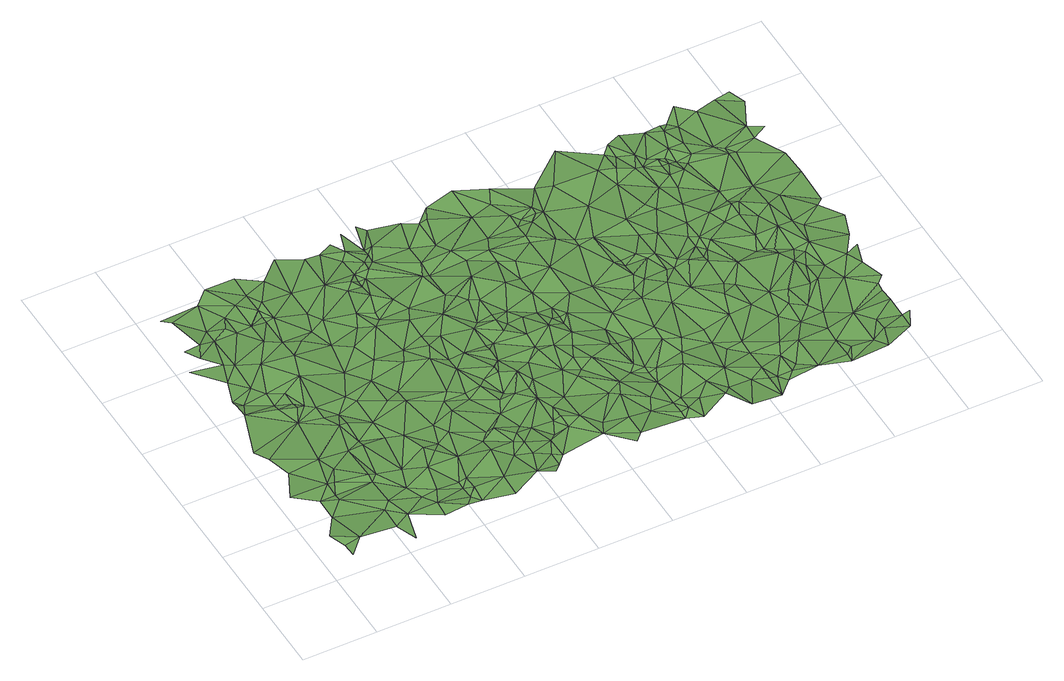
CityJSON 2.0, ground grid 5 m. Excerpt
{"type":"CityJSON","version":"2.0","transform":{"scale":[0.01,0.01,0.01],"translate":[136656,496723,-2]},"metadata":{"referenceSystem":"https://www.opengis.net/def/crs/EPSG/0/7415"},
"CityObjects":{
"plantcover1":{"type":"PlantCover","attributes":{"3df_class":"Forest","bgt_fysiekvoorkomen":"grasland agrarisch","bgt_status":"bestaand","identificatienamespace":"NL.IMGeo","begroeidterreindeeloptalud":"false","relatievehoogteligging":0,"aantal_punten":0},"geometry":[{"type":"MultiSurface","lod":"1","boundaries":[[[0,1,2]],[[3,0,2]],[[3,2,4]],[[5,6,7]],[[7,4,8]],[[9,6,5]],[[2,10,4]],[[11,7,8]],[[5,7,11]],[[4,10,8]],[[12,9,13]],[[14,10,2]],[[9,5,13]],[[5,11,15]],[[12,16,17]],[[11,8,18]],[[5,15,19]],[[10,20,8]],[[21,17,16]],[[19,13,5]],[[18,15,11]],[[22,14,23]],[[12,13,16]],[[14,22,10]],[[21,24,25]],[[18,8,20]],[[24,26,25]],[[15,27,19]],[[22,20,10]],[[21,28,24]],[[15,18,27]],[[29,13,19]],[[26,24,30]],[[31,21,16]],[[28,21,31]],[[26,30,32]],[[32,33,34]],[[35,20,22]],[[27,29,19]],[[20,36,18]],[[37,24,28]],[[38,27,18]],[[30,24,37]],[[39,40,41]],[[13,42,16]],[[29,27,38]],[[36,38,18]],[[35,36,20]],[[42,13,29]],[[43,32,30]],[[44,22,45]],[[43,33,32]],[[46,31,16]],[[35,22,44]],[[47,28,31]],[[31,46,47]],[[33,48,41]],[[28,49,37]],[[39,41,48]],[[50,46,16]],[[38,51,29]],[[49,28,47]],[[38,36,52]],[[37,53,30]],[[43,48,33]],[[16,42,54]],[[16,55,50]],[[16,54,55]],[[50,47,46]],[[53,43,30]],[[39,56,57]],[[51,38,52]],[[58,36,35]],[[50,49,47]],[[59,29,51]],[[59,42,29]],[[35,44,58]],[[44,45,60]],[[39,48,56]],[[61,57,62]],[[63,37,49]],[[64,52,36]],[[42,59,65]],[[54,42,66]],[[36,58,64]],[[55,54,66]],[[48,43,67]],[[57,56,62]],[[63,53,37]],[[63,49,50]],[[42,65,66]],[[52,68,51]],[[69,58,44]],[[63,50,55]],[[59,51,68]],[[44,60,70]],[[56,48,71]],[[53,72,43]],[[44,70,69]],[[65,59,73]],[[48,67,71]],[[67,43,72]],[[66,74,55]],[[65,73,66]],[[68,73,59]],[[64,58,75]],[[71,76,56]],[[75,58,69]],[[60,77,70]],[[62,56,76]],[[78,68,52]],[[52,64,79]],[[55,74,63]],[[53,63,80]],[[78,52,79]],[[76,71,67]],[[70,81,69]],[[70,77,81]],[[66,73,82]],[[66,82,74]],[[73,68,78]],[[83,72,53]],[[75,69,84]],[[81,84,69]],[[76,67,85]],[[83,53,80]],[[67,72,85]],[[79,64,86]],[[87,62,76]],[[88,64,75]],[[89,62,87]],[[90,63,74]],[[88,86,64]],[[88,75,84]],[[87,76,85]],[[91,81,77]],[[63,90,80]],[[92,78,79]],[[73,93,82]],[[94,85,72]],[[81,91,84]],[[92,79,86]],[[72,83,94]],[[78,95,73]],[[82,96,74]],[[83,80,97]],[[77,98,91]],[[92,86,88]],[[85,99,87]],[[85,94,100]],[[78,92,101]],[[99,85,100]],[[73,95,93]],[[89,87,102]],[[74,96,90]],[[82,93,96]],[[103,94,83]],[[104,88,84]],[[101,95,78]],[[80,90,105]],[[92,88,106]],[[102,87,99]],[[105,97,80]],[[94,103,100]],[[84,91,104]],[[99,100,103]],[[83,97,107]],[[102,108,89]],[[103,83,107]],[[101,92,106]],[[103,109,99]],[[102,99,109]],[[93,110,96]],[[110,93,95]],[[91,98,111]],[[112,106,88]],[[97,105,107]],[[96,113,90]],[[104,112,88]],[[114,105,90]],[[109,115,102]],[[106,116,101]],[[107,117,103]],[[108,102,115]],[[109,103,118]],[[101,119,95]],[[104,91,120]],[[114,90,113]],[[111,120,91]],[[107,105,121]],[[110,122,96]],[[106,112,123]],[[110,95,124]],[[118,103,117]],[[101,116,119]],[[116,106,123]],[[109,118,115]],[[117,107,121]],[[122,113,96]],[[125,112,104]],[[119,124,95]],[[126,105,114]],[[120,125,104]],[[126,121,105]],[[123,112,127]],[[111,128,120]],[[125,127,112]],[[114,113,129]],[[125,120,130]],[[116,131,119]],[[128,130,120]],[[132,111,133]],[[134,110,124]],[[122,110,134]],[[123,135,116]],[[136,128,111]],[[118,137,115]],[[117,121,138]],[[139,113,122]],[[118,117,138]],[[140,127,125]],[[132,136,111]],[[129,126,114]],[[135,123,127]],[[124,119,141]],[[126,142,121]],[[130,140,125]],[[139,129,113]],[[135,131,116]],[[119,131,141]],[[143,127,140]],[[130,128,144]],[[135,127,143]],[[130,145,140]],[[136,144,128]],[[146,136,132]],[[139,122,134]],[[147,121,142]],[[126,129,142]],[[124,141,148]],[[149,137,118]],[[147,138,121]],[[140,145,143]],[[144,145,130]],[[138,149,118]],[[124,148,134]],[[141,131,150]],[[144,136,146]],[[151,131,135]],[[152,142,129]],[[151,150,131]],[[139,134,153]],[[141,150,148]],[[154,142,152]],[[155,129,139]],[[145,144,156]],[[139,153,157]],[[134,148,158]],[[159,142,154]],[[152,129,155]],[[143,160,135]],[[153,134,158]],[[146,161,144]],[[162,151,135]],[[142,159,147]],[[145,160,143]],[[163,148,150]],[[164,150,151]],[[157,155,139]],[[147,165,138]],[[156,166,145]],[[149,138,167]],[[164,163,150]],[[156,144,161]],[[168,154,152]],[[164,151,162]],[[148,169,158]],[[160,162,135]],[[170,138,165]],[[171,153,158]],[[171,157,153]],[[148,163,172]],[[166,160,145]],[[173,165,147]],[[159,173,147]],[[159,154,168]],[[161,166,156]],[[152,155,174]],[[163,164,175]],[[146,176,161]],[[167,138,177]],[[170,177,138]],[[169,148,172]],[[171,158,169]],[[168,152,174]],[[178,165,173]],[[170,165,178]],[[163,175,172]],[[179,166,161]],[[180,173,159]],[[164,162,181]],[[180,159,168]],[[180,178,173]],[[155,157,182]],[[166,179,183]],[[175,164,181]],[[162,160,184]],[[183,160,166]],[[180,170,178]],[[171,182,157]],[[161,185,179]],[[162,184,181]],[[169,172,186]],[[172,175,186]],[[182,174,155]],[[185,183,179]],[[187,167,177]],[[188,170,180]],[[169,189,171]],[[161,176,185]],[[190,177,170]],[[160,191,184]],[[167,187,192]],[[193,169,186]],[[186,175,181]],[[194,160,183]],[[170,188,190]],[[193,195,169]],[[191,181,184]],[[190,187,177]],[[191,160,194]],[[194,183,185]],[[189,169,195]],[[182,171,189]],[[196,168,174]],[[185,176,197]],[[180,168,196]],[[188,198,190]],[[199,193,186]],[[181,200,186]],[[190,201,187]],[[191,200,181]],[[195,193,199]],[[180,196,188]],[[202,174,182]],[[190,198,201]],[[201,203,187]],[[189,195,199]],[[203,204,187]],[[205,206,176]],[[197,176,207]],[[189,208,182]],[[188,196,198]],[[194,209,191]],[[210,201,198]],[[199,186,211]],[[196,174,202]],[[194,185,212]],[[210,203,201]],[[185,197,212]],[[211,186,200]],[[200,191,209]],[[207,176,206]],[[189,199,213]],[[208,214,182]],[[182,215,202]],[[189,216,208]],[[203,210,217]],[[209,194,218]],[[216,189,213]],[[215,182,214]],[[198,219,210]],[[198,196,220]],[[209,221,200]],[[203,217,222]],[[199,223,213]],[[194,212,218]],[[221,211,200]],[[224,197,207]],[[211,223,199]],[[208,216,225]],[[196,202,226]],[[224,212,197]],[[220,219,198]],[[208,225,227]],[[214,208,227]],[[216,213,228]],[[207,206,229]],[[220,196,226]],[[213,223,228]],[[209,218,230]],[[209,231,221]],[[211,221,231]],[[232,202,215]],[[233,225,216]],[[210,234,217]],[[226,202,232]],[[216,228,233]],[[230,235,209]],[[224,207,229]],[[231,209,235]],[[215,214,232]],[[227,225,233]],[[234,210,219]],[[228,223,236]],[[237,218,212]],[[230,218,237]],[[211,238,223]],[[232,214,227]],[[239,229,206]],[[228,236,233]],[[237,212,224]],[[211,231,238]],[[240,220,226]],[[230,241,235]],[[242,219,220]],[[236,223,238]],[[235,243,231]],[[244,224,229]],[[241,230,237]],[[244,237,224]],[[245,226,232]],[[227,233,246]],[[243,235,241]],[[236,247,233]],[[232,227,246]],[[240,242,220]],[[240,226,245]],[[231,243,248]],[[248,238,231]],[[247,236,238]],[[234,219,249]],[[250,229,239]],[[251,244,229]],[[249,219,242]],[[252,241,237]],[[250,251,229]],[[233,247,253]],[[247,238,254]],[[255,237,244]],[[243,241,256]],[[246,233,253]],[[254,238,257]],[[238,248,257]],[[258,250,239]],[[252,237,255]],[[243,256,248]],[[259,241,252]],[[251,255,244]],[[258,251,250]],[[260,245,232]],[[261,258,239]],[[254,262,247]],[[260,232,246]],[[263,249,242]],[[264,254,257]],[[241,259,256]],[[265,251,258]],[[262,254,264]],[[253,247,262]],[[266,257,248]],[[251,265,255]],[[240,245,267]],[[266,264,257]],[[252,255,268]],[[269,246,253]],[[270,259,252]],[[262,264,266]],[[261,271,258]],[[270,252,268]],[[265,258,271]],[[272,242,240]],[[273,249,263]],[[246,269,260]],[[248,256,274]],[[248,274,266]],[[245,260,267]],[[256,259,275]],[[255,276,268]],[[272,263,242]],[[276,270,268]],[[277,240,267]],[[278,253,262]],[[266,278,262]],[[256,275,274]],[[265,279,255]],[[270,280,259]],[[260,269,281]],[[280,275,259]],[[261,282,271]],[[271,283,265]],[[260,281,267]],[[253,284,269]],[[279,276,255]],[[272,240,277]],[[272,273,263]],[[275,280,274]],[[274,285,266]],[[265,283,279]],[[253,278,284]],[[286,270,276]],[[269,284,281]],[[266,285,278]],[[282,283,271]],[[286,280,270]],[[285,274,280]],[[281,287,267]],[[288,277,267]],[[279,289,276]],[[290,273,272]],[[276,289,286]],[[291,283,282]],[[287,281,284]],[[292,284,278]],[[293,285,280]],[[285,292,278]],[[267,287,288]],[[294,291,282]],[[293,280,286]],[[277,295,272]],[[283,296,279]],[[283,291,296]],[[288,297,277]],[[289,279,296]],[[298,290,272]],[[297,295,277]],[[285,299,292]],[[300,286,289]],[[294,301,291]],[[293,286,300]],[[295,298,272]],[[293,302,285]],[[287,284,303]],[[285,302,299]],[[301,296,291]],[[292,304,284]],[[287,303,288]],[[299,305,292]],[[306,301,294]],[[298,307,290]],[[289,296,308]],[[309,297,288]],[[300,289,308]],[[310,295,297]],[[284,304,303]],[[303,309,288]],[[311,293,300]],[[309,310,297]],[[302,305,299]],[[295,312,298]],[[293,311,302]],[[296,301,313]],[[314,292,305]],[[310,312,295]],[[308,296,315]],[[316,304,292]],[[300,308,317]],[[318,301,306]],[[312,307,298]],[[309,319,310]],[[316,292,314]],[[311,300,317]],[[315,296,320]],[[313,301,318]],[[313,320,296]],[[303,321,309]],[[319,312,310]],[[322,305,302]],[[303,304,323]],[[324,318,306]],[[319,309,321]],[[323,321,303]],[[313,318,324]],[[322,314,305]],[[325,324,306]],[[315,326,308]],[[321,312,319]],[[327,302,311]],[[323,304,328]],[[316,314,329]],[[302,327,322]],[[316,328,304]],[[312,330,307]],[[315,320,326]],[[316,329,331]],[[317,308,332]],[[328,316,331]],[[333,313,324]],[[321,330,312]],[[334,324,325]],[[311,317,332]],[[313,333,320]],[[332,308,326]],[[329,314,335]],[[335,314,322]],[[331,329,336]],[[321,323,337]],[[328,331,336]],[[333,324,334]],[[311,338,327]],[[323,328,337]],[[320,339,326]],[[327,340,322]],[[336,329,335]],[[338,311,332]],[[321,341,330]],[[334,325,342]],[[340,335,322]],[[320,333,339]],[[333,334,343]],[[337,341,321]],[[328,336,344]],[[345,327,338]],[[343,334,342]],[[345,340,327]],[[336,335,346]],[[347,332,326]],[[335,340,346]],[[343,348,333]],[[349,338,332]],[[328,350,337]],[[345,346,340]],[[344,336,346]],[[339,351,326]],[[328,344,350]],[[333,348,339]],[[348,343,342]],[[352,345,338]],[[345,353,346]],[[347,326,351]],[[341,354,330]],[[347,349,332]],[[338,349,355]],[[353,345,352]],[[356,344,346]],[[356,346,353]],[[338,357,352]],[[357,338,355]],[[341,337,358]],[[344,356,350]],[[348,359,339]],[[360,349,347]],[[360,355,349]],[[342,361,348]],[[359,351,339]],[[352,362,353]],[[363,337,350]],[[364,365,342]],[[342,365,361]],[[353,366,356]],[[341,358,354]],[[357,367,352]],[[368,347,351]],[[368,360,347]],[[367,362,352]],[[356,369,350]],[[353,362,366]],[[358,337,363]],[[359,348,370]],[[371,355,360]],[[361,370,348]],[[371,357,355]],[[357,372,367]],[[359,373,351]],[[350,374,363]],[[364,375,365]],[[369,374,350]],[[351,373,368]],[[367,372,362]],[[365,375,361]],[[371,360,368]],[[356,366,376]],[[371,372,357]],[[376,369,356]],[[362,377,366]],[[362,372,377]],[[373,359,378]],[[359,370,379]],[[380,375,364]],[[368,373,381]],[[372,382,377]],[[366,377,376]],[[372,371,382]],[[354,358,383]],[[375,380,361]],[[384,358,363]],[[378,359,379]],[[381,373,378]],[[385,363,374]],[[369,385,374]],[[361,386,370]],[[387,380,364]],[[358,384,383]],[[376,388,369]],[[389,382,371]],[[390,371,368]],[[384,363,391]],[[377,392,376]],[[382,393,377]],[[386,379,370]],[[380,386,361]],[[394,368,381]],[[385,369,388]],[[385,391,363]],[[378,395,381]],[[383,384,396]],[[392,388,376]],[[391,396,384]],[[397,378,379]],[[377,393,392]],[[371,390,389]],[[398,383,396]],[[399,382,389]],[[390,368,394]],[[399,393,382]],[[400,380,387]],[[385,401,391]],[[397,395,378]],[[388,402,385]],[[381,395,394]],[[403,396,391]],[[398,396,403]],[[404,386,380]],[[401,403,391]],[[405,401,385]],[[404,380,400]],[[390,406,389]],[[402,405,385]],[[406,399,389]],[[386,407,379]],[[398,403,408]],[[409,403,401]],[[392,410,388]],[[397,379,407]],[[390,411,406]],[[393,412,392]],[[413,400,387]],[[414,395,397]],[[402,388,410]],[[415,401,405]],[[394,395,414]],[[399,416,393]],[[409,401,417]],[[415,417,401]],[[390,418,411]],[[390,394,418]],[[419,405,402]],[[416,412,393]],[[406,420,399]],[[406,411,420]],[[392,412,421]],[[422,415,405]],[[423,404,400]],[[424,386,404]],[[414,397,425]],[[426,409,417]],[[421,410,392]],[[427,394,414]],[[428,403,409]],[[422,417,415]],[[399,429,416]],[[428,408,403]],[[405,419,422]],[[410,419,402]],[[394,427,418]],[[411,418,420]],[[426,417,422]],[[413,423,400]],[[397,407,425]],[[416,430,412]],[[431,409,426]],[[399,420,429]],[[427,414,425]],[[432,407,386]],[[426,422,433]],[[412,430,421]],[[422,419,433]],[[429,430,416]],[[424,404,423]],[[424,434,386]],[[409,431,428]],[[435,418,427]],[[434,432,386]],[[431,426,433]],[[410,436,419]],[[436,433,419]],[[418,435,420]],[[435,427,425]],[[437,423,413]],[[425,407,438]],[[429,439,430]],[[433,440,431]],[[440,433,436]],[[420,439,429]],[[441,410,421]],[[430,441,421]],[[442,420,435]],[[435,425,438]],[[431,443,428]],[[439,420,442]],[[407,432,444]],[[445,431,440]],[[431,445,443]],[[407,446,438]],[[447,436,410]],[[439,441,430]],[[448,428,443]],[[442,435,449]],[[407,444,446]],[[440,436,447]],[[441,447,410]],[[448,443,450]],[[439,442,451]],[[452,435,438]],[[435,452,449]],[[443,445,453]],[[445,440,454]],[[439,451,441]],[[450,443,453]],[[455,438,446]],[[442,449,456]],[[453,445,454]],[[454,440,447]],[[451,442,456]],[[450,453,457]],[[458,447,441]],[[459,454,447]],[[460,449,452]],[[456,449,460]],[[454,461,453]],[[458,459,447]],[[441,451,462]],[[457,453,461]],[[456,463,451]],[[458,441,464]],[[465,454,459]],[[451,463,462]],[[458,466,459]],[[454,465,461]],[[464,441,462]],[[466,465,459]],[[464,466,458]],[[467,461,465]],[[466,468,465]],[[465,469,467]],[[469,470,467]]]}]}
},
"vertices":[
[180,225,93],[180,125,103],[280,225,117],[130,325,108],[230,475,90],[330,725,110],[80,725,111],[230,625,93],[330,575,106],[180,925,93],[530,375,98],[330,625,96],[130,1075,107],[380,925,116],[530,225,90],[380,725,96],[430,1275,99],[80,1175,96],[580,625,96],[430,825,99],[580,425,109],[180,1475,111],[630,275,104],[580,75,100],[230,1575,80],[180,1575,99],[180,1625,88],[580,675,112],[380,1475,93],[580,925,94],[330,1675,89],[380,1425,106],[230,1775,97],[280,1925,98],[80,1975,86],[780,375,92],[730,475,104],[380,1575,106],[630,675,96],[230,2125,116],[130,2125,101],[180,2025,112],[630,1125,115],[330,1875,111],[830,275,106],[830,175,88],[480,1375,120],[480,1425,104],[330,2125,97],[480,1525,106],[530,1375,107],[680,925,101],[780,625,107],[480,1825,98],[580,1225,113],[580,1325,117],[330,2225,92],[180,2375,108],[880,375,105],[680,975,87],[980,175,107],[130,2425,99],[380,2425,115],[630,1625,99],[930,575,97],[680,1125,111],[680,1225,92],[480,2125,98],[830,925,86],[1030,325,89],[1030,225,101],[430,2175,111],[580,1975,110],[830,1075,90],[780,1325,110],[1030,375,95],[480,2275,97],[1080,175,94],[930,875,104],[980,725,110],[680,1775,117],[1080,275,120],[830,1275,98],[680,1925,99],[1080,375,110],[580,2125,107],[1030,675,106],[580,2325,108],[1130,575,93],[480,2525,116],[880,1525,94],[1280,275,113],[1080,725,92],[980,1175,111],[680,2125,93],[1080,1125,114],[980,1375,107],[780,1875,107],[1280,125,100],[680,2225,107],[680,2175,93],[1130,875,95],[680,2375,99],[730,2125,107],[1328,525,104],[930,1775,86],[1180,775,104],[880,1925,93],[680,2525,114],[730,2275,109],[1080,1225,96],[1478,225,110],[1328,625,85],[1080,1525,109],[1030,1675,112],[830,2425,107],[1280,925,106],[930,2075,91],[930,2275,92],[1280,1025,99],[1428,425,93],[980,1975,103],[1230,1425,107],[1378,675,91],[1328,1075,115],[1478,525,98],[1130,1825,94],[1428,675,106],[1528,375,109],[1230,1775,105],[1528,475,113],[1428,975,89],[1628,225,93],[1578,175,106],[1378,1375,109],[1528,775,90],[1628,325,97],[980,2575,89],[1130,2225,112],[1280,1525,94],[1528,575,105],[1428,1025,93],[1180,1925,107],[1578,625,91],[1678,425,100],[1628,575,100],[1678,275,109],[1230,2125,98],[1478,1225,106],[1130,2475,107],[1528,1025,109],[1578,875,101],[1280,1825,92],[1428,1475,111],[1280,1875,108],[1428,1725,107],[1728,475,81],[1428,1575,99],[1478,1325,94],[1328,2025,105],[1778,775,110],[1828,475,105],[1678,875,108],[1578,1075,98],[1628,925,86],[1280,2175,114],[1778,575,87],[1230,2475,99],[1428,1925,109],[1578,1325,107],[1328,2225,105],[1528,1525,98],[1678,1125,116],[1328,2125,87],[1478,1825,94],[1678,1075,115],[1978,325,105],[1328,2375,85],[1328,2175,88],[1828,575,108],[1378,2175,87],[1778,1025,118],[1628,1675,109],[1828,675,95],[1778,875,102],[1928,525,107],[1728,1175,100],[1378,2425,104],[1428,2225,107],[1728,1475,111],[1428,2275,117],[1828,925,112],[1328,2525,95],[1728,1275,108],[1928,725,89],[1728,1325,96],[1678,2025,101],[2028,425,86],[1478,2275,99],[1778,1325,90],[1878,1075,103],[1478,2325,113],[1728,1825,92],[1478,2375,103],[1428,2575,95],[2128,175,100],[2178,225,107],[2178,375,107],[1778,1525,93],[2028,925,97],[1528,2375,119],[1978,1175,100],[2178,625,91],[1878,1375,111],[1828,1725,89],[1778,1775,104],[1878,1475,114],[1578,2525,98],[2078,825,109],[1728,2275,95],[1728,2125,102],[1978,1125,115],[1528,2575,108],[1978,1275,120],[2228,575,105],[1878,1525,110],[1728,2025,79],[1878,1675,110],[1928,1425,98],[2328,375,85],[2128,875,97],[2078,1125,112],[1928,1875,109],[1978,1525,95],[1778,2475,109],[2128,975,110],[2028,1425,110],[2278,675,100],[2128,1275,124],[2478,225,81],[1928,2125,110],[2228,925,113],[1878,2225,93],[2178,1075,102],[2378,475,95],[1978,2025,93],[2078,1725,117],[2128,1425,97],[2228,1175,108],[1878,2425,101],[2478,275,94],[2478,375,85],[2378,725,81],[2178,1575,111],[2178,1325,113],[2478,575,85],[2378,975,107],[2228,1275,94],[2528,275,108],[2428,775,91],[2128,1925,97],[2578,175,96],[2228,1425,94],[1928,2425,114],[2228,1325,102],[2528,375,101],[2278,1325,113],[2128,2025,110],[2478,675,77],[2178,1725,101],[2478,725,83],[2628,325,98],[2178,2325,98],[1978,2525,103],[2428,1125,79],[2428,975,88],[2528,675,95],[2178,2125,95],[2378,1475,106],[2678,625,106],[2528,975,81],[2228,1875,99],[2778,275,111],[2728,425,109],[2378,1725,108],[2528,1225,84],[2678,875,97],[2378,1975,97],[2378,2025,109],[2728,725,92],[2178,2575,106],[2828,325,93],[2528,1475,88],[2678,975,112],[2878,125,105],[2378,2225,108],[2878,475,107],[2378,2125,98],[2328,2375,97],[2628,1275,102],[2778,825,105],[2978,325,90],[2728,1225,113],[2528,1925,101],[2628,1825,86],[2728,1325,97],[3078,125,87],[2378,2475,114],[2928,725,76],[2478,2125,93],[2428,2175,91],[2878,1125,95],[2528,2225,105],[3078,375,101],[2778,1425,115],[2978,625,87],[2728,1575,113],[2928,825,96],[3078,275,100],[2528,2175,100],[3078,525,92],[2578,2175,89],[2828,1375,99],[2628,1875,88],[3128,275,87],[3178,225,80],[3078,625,103],[2928,1275,111],[2728,1825,104],[2778,1525,101],[2628,2375,88],[2778,1575,101],[3128,875,91],[3228,425,89],[3228,275,91],[2928,1525,97],[2878,1575,112],[2828,2075,107],[3028,1175,109],[3278,525,93],[2978,1375,106],[2728,2325,107],[3378,225,105],[3278,325,81],[2978,1725,95],[3028,1375,95],[2978,1525,113],[3278,875,103],[3378,475,105],[3178,1025,114],[2978,1875,96],[3378,725,87],[3128,1375,119],[3078,1425,105],[2878,2575,113],[3228,1125,89],[3078,1675,110],[3228,1325,108],[3028,2325,95],[3478,625,81],[3278,1075,101],[3578,375,92],[3228,1475,97],[3078,2175,87],[3578,175,93],[3578,225,103],[3228,1575,96],[3228,1375,96],[3428,925,95],[3178,1875,93],[3578,475,106],[3378,1225,114],[3278,1425,93],[3478,775,106],[3128,1925,109],[3628,275,106],[3278,1675,99],[3278,1525,112],[3578,725,87],[3628,625,91],[3778,275,91],[3528,875,115],[3328,1475,108],[3128,2425,94],[3128,2275,115],[3278,2025,96],[3778,525,100],[3828,175,109],[3328,1825,106],[3528,1275,86],[3628,1175,113],[3228,2225,105],[3428,1675,116],[3478,1575,98],[3678,1075,115],[3678,875,95],[3178,2375,95],[3728,875,111],[3178,2475,110],[3578,1375,115],[3878,325,102],[3278,2225,96],[3378,1975,92],[3278,2325,109],[3878,425,87],[3378,2075,109],[3578,1275,86],[3878,825,93],[3278,2525,102],[3328,2275,91],[3578,1825,95],[3628,1225,105],[3578,1675,121],[4027,275,91],[3728,1025,96],[3378,2175,101],[3578,1575,116],[3378,2225,112],[3728,1175,95],[3478,2075,109],[3728,1375,122],[3578,1725,98],[3428,2175,95],[4027,375,95],[4027,525,100],[3828,975,88],[3428,2225,96],[3778,1125,99],[3428,2475,93],[3678,1525,99],[3628,1675,117],[3478,2275,113],[4027,675,100],[3478,2175,88],[4027,625,88],[3828,1175,116],[3528,2125,95],[4077,375,109],[3977,975,115],[3778,1575,113],[3578,2175,108],[3778,1775,90],[3828,1375,116],[3528,2425,108],[4077,725,106],[3578,2275,113],[4027,875,110],[3778,2075,103],[3528,2475,106],[3878,1325,103],[3578,2475,96],[3878,1625,97],[4077,1125,101],[3628,2425,95],[3728,2175,93],[4077,1025,104],[4027,1425,114],[3678,2575,113],[3828,2075,91],[3778,2125,103],[4127,1275,113],[3778,2475,111],[4077,1725,112],[4077,1475,97],[4077,1925,96],[3977,2225,110],[3977,2125,99],[3928,2525,93],[4077,2175,103],[4077,2425,96],[4027,2525,114]
]}
